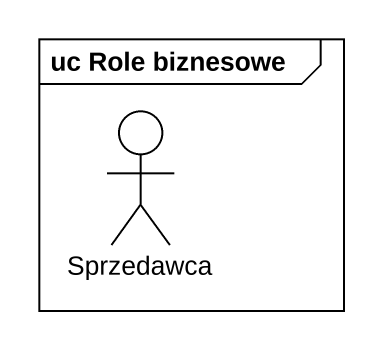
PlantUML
@startuml
mainframe uc Role biznesowe
actor Sprzedawca
@enduml
